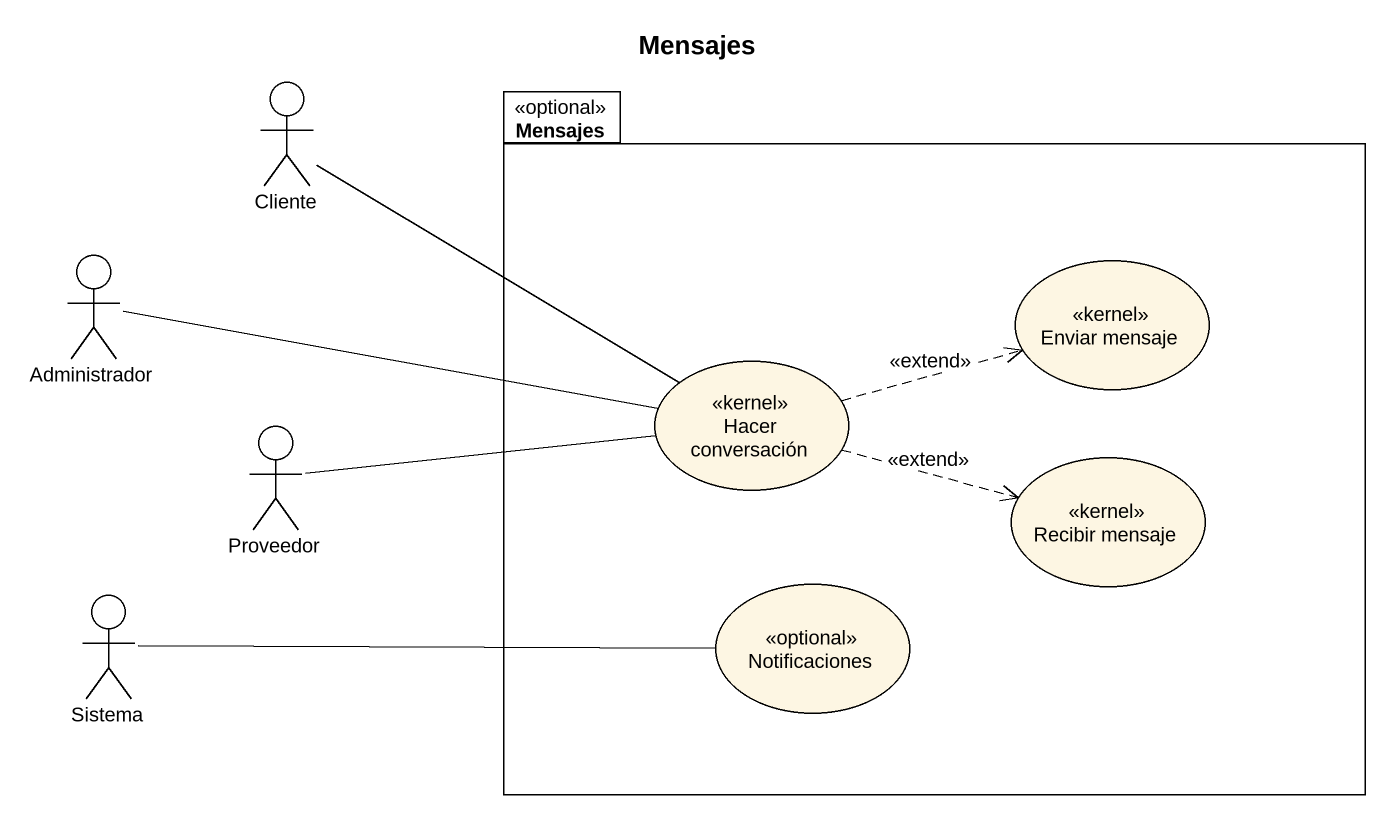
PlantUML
@startuml
title Mensajes
actor Cliente
package Mensajes <<optional>> {
  usecase "Enviar mensaje" as Enviar_mensaje <<kernel>>
  usecase "Hacer conversación" as Hacer_conversación <<kernel>>
  usecase "Recibir mensaje" as Recibir_mensaje <<kernel>>
  usecase Notificaciones <<optional>>
}
actor Administrador
actor Proveedor
actor Sistema
Cliente -right- Hacer_conversación
Administrador -right- Hacer_conversación
Hacer_conversación .right.> Enviar_mensaje : <<extend>>
Hacer_conversación .right.> Recibir_mensaje : <<extend>>
Proveedor -right- Hacer_conversación
Sistema -right- Notificaciones
@enduml
